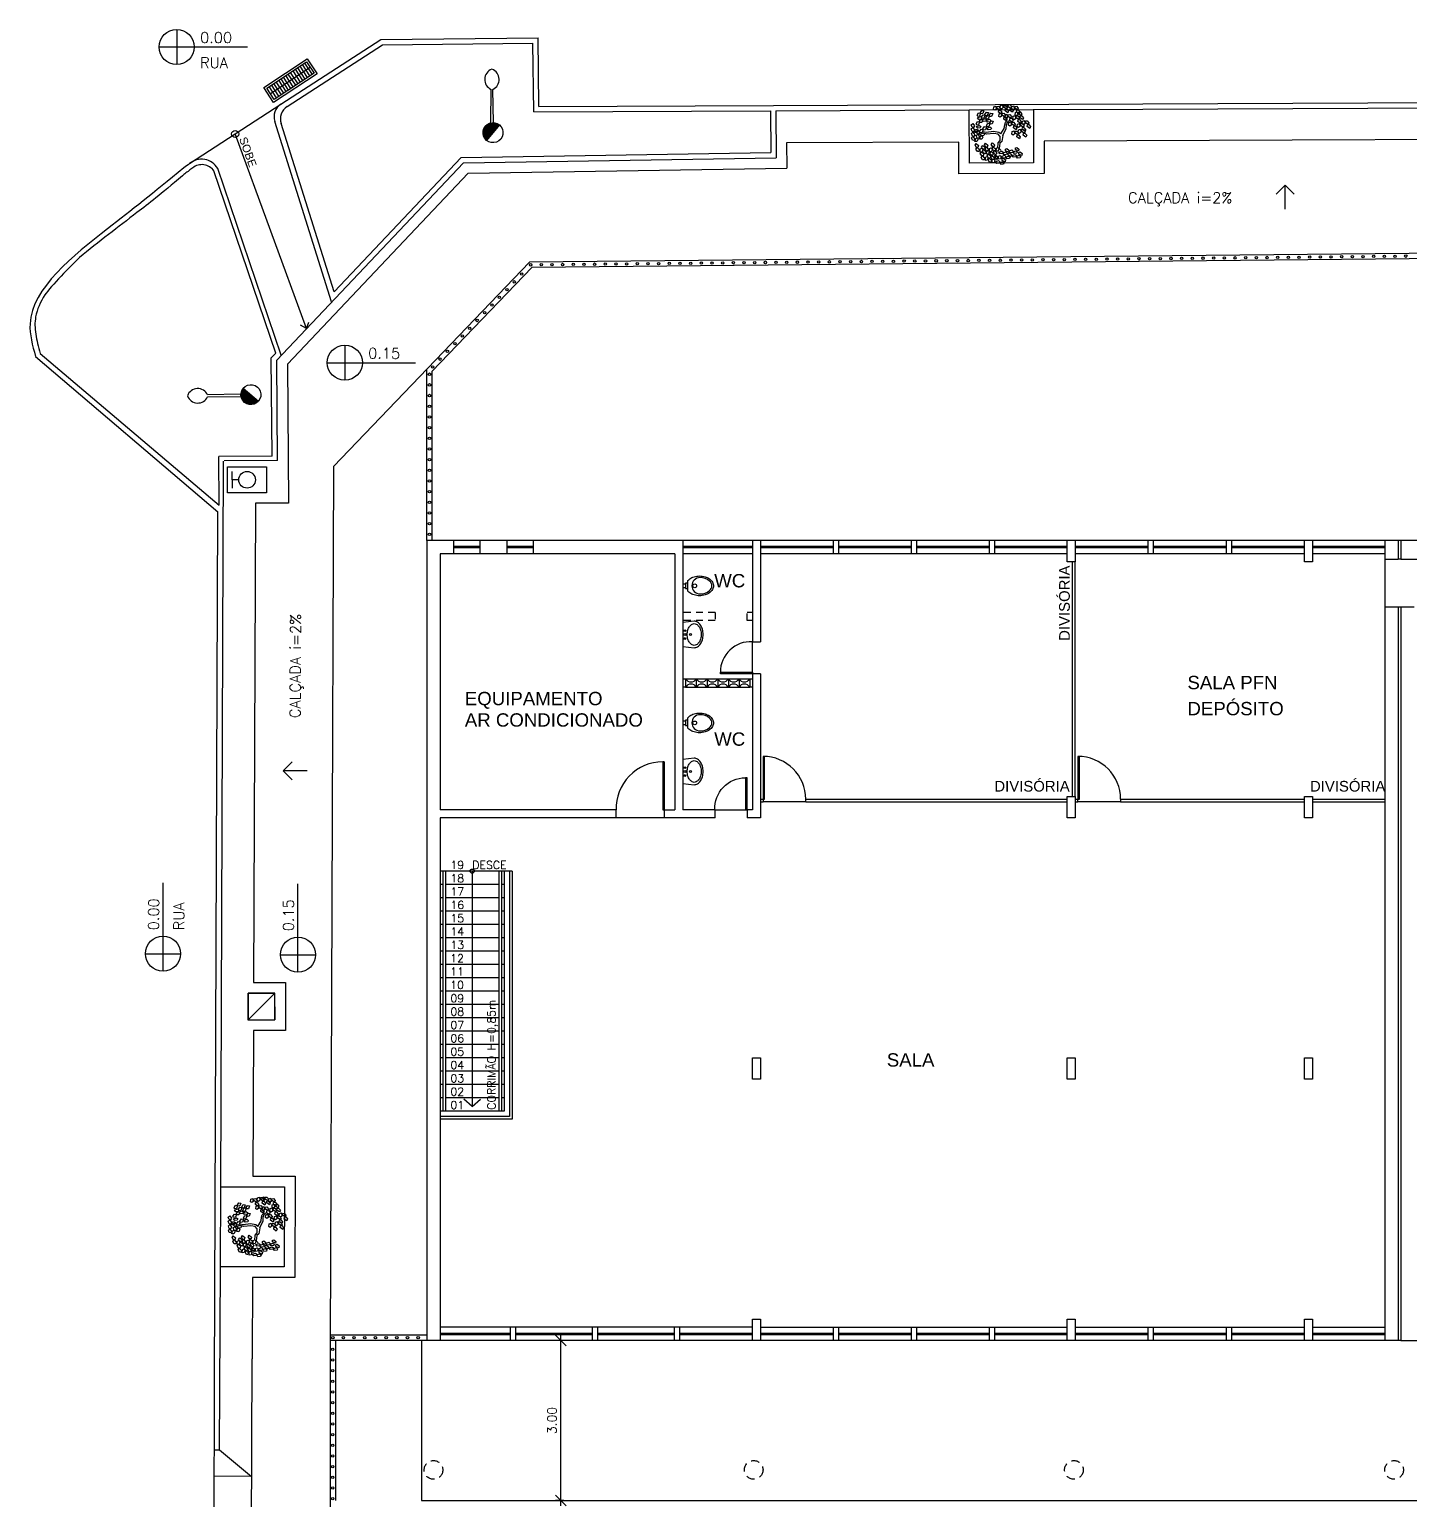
# Model space of a CAD drawing. Header units: millimetres. Extents: x -8 to 5830, y -596 to 3598.
# Drawn here: x 1638.49 to 1664.37, y 2511.87 to 2539.45 of the extents above; entities that cross this region are included whole.
import ezdxf

# ---------------------------------------------------------------- set-up
doc = ezdxf.new("R2010")
doc.units = ezdxf.units.MM
doc.linetypes.add('CONTINU', pattern=[0])
doc.linetypes.add('HIDDEN', pattern=[9.525, 6.35, -3.175])
doc.layers.get('0').update_dxf_attribs({"color": 9})
doc.styles.add('80X50', font='romans.shx')
doc.styles.add('ROMANS', font='romans')
doc.styles.get("Standard").update_dxf_attribs({"font": 'arial.ttf'})
doc.dimstyles.new('Fares Eng - 50', dxfattribs={"dimscale": 2, "dimtxt": 0.085, "dimasz": 0.1, "dimexe": 0.05, "dimexo": 0.05, "dimgap": 0.04, "dimtad": 1, "dimzin": 4, "dimdsep": 46, "dimtxsty": 'ROMANS', "dimblk1": 'OBLIQUE', "dimblk2": 'OBLIQUE', "dimsah": 1, "dimcen": 0.05, "dimdle": 0.05, "dimclrd": 8, "dimclre": 8, "dimclrt": 8, "dimaunit": 1, "dimadec": 0, "dimazin": 0, "dimtfac": 1, "dimtix": 1, "dimtmove": 2, "dimatfit": 0, "dimldrblk": 'OPEN90', "dimfxl": 1, "dimtolj": 1, "dimtzin": 0, "dimarcsym": 0})

# ---------------------------------------------------------------- blocks, each defined once
blk = doc.blocks.new('Vaso')
for points in [[(0.03, -0.05), (0.03, 0), (-0.03, 0), (-0.03, -0.05)], [(0.05, -0.09), (0.05, -0.05), (-0.05, -0.05), (-0.05, -0.09)]]:
    blk.add_lwpolyline(points)
for points in [[(0.183, -0.31, -0.071776), (0.168, -0.413, -0.083144), (0.129, -0.494, -0.106699), (0.065, -0.552, -0.132564), (-0.002, -0.57, -0.132564), (-0.069, -0.552, -0.106699), (-0.133, -0.494, -0.083144), (-0.172, -0.413, -0.071776), (-0.187, -0.31, -0.071776), (-0.172, -0.207, -0.083144), (-0.133, -0.126, -0.060171), (-0.1, -0.09), (0.096, -0.09, -0.060171), (0.129, -0.126, -0.083144), (0.168, -0.207, -0.071776)], [(-0.088, -0.497, 0.2474), (0, -0.541, 0.2474), (0.088, -0.497, 0.197858), (0.152, -0.318, 0.418329), (0, -0.168, 0.418329), (-0.152, -0.318, 0.197858)]]:
    blk.add_lwpolyline(points, format="xyb", close=True)
blk.add_circle((-0.002, -0.22), 0.0352)
blk = doc.blocks.new('Cuba-emp')
blk.add_lwpolyline([(0.21, 0.248), (0, 0.227), (0, -0.227), (0.21, -0.248, 0.137816), (0.271, -0.231, 0.107041), (0.329, -0.176, 0.080751), (0.364, -0.099, 0.068643), (0.378, -0.001, 0.068643), (0.364, 0.098, 0.080751), (0.329, 0.174, 0.107041), (0.271, 0.23, 0.115752), (0.21, 0.248)], format="xyb")
blk.add_lwpolyline([(0.21, 0.205, -0.131827), (0.25, 0.194, -0.106633), (0.297, 0.151, -0.083482), (0.328, 0.087, -0.072232), (0.341, 0, -0.072232), (0.328, -0.087, -0.083482), (0.297, -0.151, -0.106633), (0.25, -0.194, -0.131827), (0.21, -0.205, -0.131827), (0.17, -0.194, -0.106633), (0.123, -0.151, -0.083482), (0.092, -0.087, -0.072232), (0.079, 0, -0.072232), (0.092, 0.087, -0.083482), (0.123, 0.151, -0.106633), (0.17, 0.194, -0.131827)], format="xyb", close=True)
for centre, radius in [((0.037, -0.002), 0.0193), ((0.037, -0.002), 0.0193), ((0.036, 0.071), 0.0155), ((0.14, -0.001), 0.0198), ((0.036, -0.076), 0.0155)]:
    blk.add_circle(centre, radius)
blk = doc.blocks.new('P60')
at = {"color": 252}
blk.add_lwpolyline([(-0.6, 0.06), (0, 0.06), (0, 0.03), (-0.6, 0.03)], close=True, dxfattribs=at)
at = {"color": 8}
blk.add_arc((-0.029, 0.06), 0.571, 87.1025, 180, dxfattribs=at)
blk = doc.blocks.new('L', base_point=(1.368, 0.591))
at = {"color": 8, "lineweight": -2}
for p, q in [((1.275, 0.567), (1.306, 0.592)), ((1.281, 0.65), (1.312, 0.675)), ((1.294, 0.6), (1.281, 0.65)), ((1.322, 0.591), (1.294, 0.6)), ((1.306, 0.592), (1.336, 0.538)), ((1.312, 0.675), (1.342, 0.621)), ((1.342, 0.621), (1.322, 0.591)), ((1.288, 0.517), (1.275, 0.567)), ((1.317, 0.508), (1.288, 0.517)), ((1.336, 0.538), (1.317, 0.508)), ((1.337, 0.489), (1.356, 0.548)), ((1.376, 0.484), (1.337, 0.489)), ((1.356, 0.548), (1.391, 0.554)), ((1.404, 0.527), (1.376, 0.484)), ((1.391, 0.554), (1.404, 0.527))]:
    blk.add_line(p, q, dxfattribs=at)
blk = doc.blocks.new('Árvore-13')
at = {"color": 8}
for p, q in [((-0.795, 0.302), (-0.961, 0.415)), ((-0.795, 0.406), (-0.953, 0.499)), ((-0.357, 0.349), (-0.795, 0.406)), ((-0.366, 0.227), (-0.795, 0.302)), ((-0.129, 0.105), (-0.366, 0.227)), ((-0.068, 0.19), (-0.357, 0.349)), ((-0.068, -0.036), (-0.129, 0.105)), ((0.029, 0.068), (-0.068, 0.19)), ((0.029, 0.068), (0.318, 0.331)), ((0.116, -0.055), (0.283, 0.133)), ((0.283, 0.133), (0.423, 0.284)), ((0.318, 0.331), (0.405, 0.537)), ((0.405, 0.537), (0.484, 0.659)), ((0.423, 0.284), (0.502, 0.509)), ((0.484, 0.659), (0.572, 0.715)), ((0.502, 0.509), (0.633, 0.668)), ((0.572, 0.715), (0.607, 0.819)), ((0.633, 0.668), (0.782, 0.715)), ((-0.296, -0.392), (-0.418, -0.693)), ((-0.199, -0.449), (-0.313, -0.74)), ((-0.313, -0.74), (-0.243, -0.89)), ((-0.147, -0.299), (-0.296, -0.392)), ((-0.05, -0.383), (-0.199, -0.449)), ((-0.068, -0.036), (-0.147, -0.299)), ((0.116, -0.055), (-0.05, -0.383))]:
    blk.add_line(p, q, dxfattribs=at)
at = {"color": 8, "xscale": 3.048, "yscale": 3.048, "zscale": 3.048}
for p, rotation in [((-0.716, 1.448), 295.0165150851705), ((0.169, 1.448), 190.1248425347958), ((-1.303, 0.884), 347.8021081598379), ((-0.926, 0.959), 295.0165150851705), ((-0.488, 1.26), 295.0165150851705), ((-0.348, 0.687), 295.0165150851705), ((-0.252, 1.138), 295.0165150851705), ((0.353, 0.95), 190.1248425347958), ((0.581, 1.401), 190.1248425347958), ((0.677, 0.781), 190.1248425347958), ((0.852, 1.344), 190.1248425347958), ((1.124, 0.565), 190.1248425347958), ((1.211, 1.147), 190.1248425347958), ((1.317, 0.753), 190.1248425347958), ((-1.443, 0.368), 347.8021081598379), ((-1.128, 0.415), 347.8021081598379), ((-0.848, 0.462), 295.0165150851705), ((0.765, 0.274), 190.1248425347958), ((0.8, -0.299), 190.1248425347958), ((1.203, -0.317), 190.1248425347958), ((1.246, 0.039), 190.1248425347958), ((1.579, 0.114), 190.1248425347958), ((-0.103, -0.899), 66.16076666471405), ((0.502, -1.003), 66.16076666471405), ((-0.453, -1.397), 66.16076666471405), ((-0.015, -1.19), 66.16076666471405), ((0.616, -1.322), 66.16076666471405)]:
    blk.add_blockref('L', p, dxfattribs=dict(at, rotation=rotation))
for p in [(-1.391, -0.308), (-1.233, -0.881), (-1.049, -0.533), (-0.874, -1.134), (-0.848, -0.449), (-0.672, -1.021), (-0.453, -1.04), (-0.445, -0.543)]:
    blk.add_blockref('L', p, dxfattribs=at)
blk = doc.blocks.new('A$C0cdc8d62')
at = {"linetype": 'CONTINU', "lineweight": -2}
for p, q in [((0.642, 0.242), (0.642, 0.398)), ((0.521, 0.242), (0.642, 0.242)), ((0.642, 0.242), (0.642, 0.086))]:
    blk.add_line(p, q, dxfattribs=at)
blk.add_lwpolyline([(0, 0.002), (0.002, 0.486), (0.73, 0.483), (0.729, 0)], close=True, dxfattribs=at)
blk.add_circle((0.365, 0.243), 0.156, dxfattribs=at)
blk = doc.blocks.new('A$C27293851')
at = {"linetype": 'CONTINU', "lineweight": -2}
for p, q in [((0.041, 0.881), (0.295, 0.881)), ((0.168, 0.041), (0.168, 0.934)), ((0.041, 0.827), (0.295, 0.827)), ((0.041, 0.773), (0.295, 0.773)), ((0.041, 0.72), (0.295, 0.72)), ((0.041, 0.666), (0.295, 0.666)), ((0.041, 0.613), (0.295, 0.613)), ((0.041, 0.559), (0.295, 0.559)), ((0.041, 0.506), (0.295, 0.506)), ((0.041, 0.452), (0.295, 0.452)), ((0.041, 0.398), (0.295, 0.398)), ((0.041, 0.345), (0.295, 0.345)), ((0.041, 0.291), (0.295, 0.291)), ((0.041, 0.238), (0.295, 0.238)), ((0.041, 0.184), (0.295, 0.184)), ((0.041, 0.131), (0.295, 0.131)), ((0.041, 0.077), (0.295, 0.077))]:
    blk.add_line(p, q, dxfattribs=at)
for points in [[(0.336, 0.975), (0.336, 0), (0, 0), (0, 0.975)], [(0.295, 0.934), (0.295, 0.041), (0.041, 0.041), (0.041, 0.934)]]:
    blk.add_lwpolyline(points, close=True, dxfattribs=at)
blk = doc.blocks.new('poste concreto')
h = blk.add_hatch(color=256)
h.dxf.hatch_style = 1
h.paths.add_polyline_path([(364866.842, 7758015.357), (364866.767, 7758015.418), (364866.676, 7758015.455), (364866.578, 7758015.47), (364866.48, 7758015.455), (364866.39, 7758015.418), (364866.314, 7758015.357), (364866.254, 7758015.282), (364866.216, 7758015.191), (364866.201, 7758015.093), (364866.956, 7758015.093), (364866.94, 7758015.191), (364866.903, 7758015.282)])
for p, q in [((364866.815, 7758015.406), (364867.773, 7758016.191)), ((364866.886, 7758015.322), (364867.818, 7758016.138)), ((364866.216, 7758015.191), (364866.254, 7758015.282)), ((364866.254, 7758015.282), (364866.314, 7758015.357)), ((364866.314, 7758015.357), (364866.39, 7758015.418)), ((364866.39, 7758015.418), (364866.48, 7758015.455)), ((364866.48, 7758015.455), (364866.578, 7758015.47)), ((364866.578, 7758015.47), (364866.676, 7758015.455)), ((364866.676, 7758015.455), (364866.767, 7758015.418)), ((364866.767, 7758015.418), (364866.842, 7758015.357)), ((364866.842, 7758015.357), (364866.903, 7758015.282)), ((364866.903, 7758015.282), (364866.94, 7758015.191)), ((364866.201, 7758015.093), (364866.216, 7758015.191)), ((364866.216, 7758014.995), (364866.201, 7758015.093)), ((364866.956, 7758015.093), (364866.201, 7758015.093)), ((364866.254, 7758014.904), (364866.216, 7758014.995)), ((364866.314, 7758014.829), (364866.254, 7758014.904)), ((364866.39, 7758014.768), (364866.314, 7758014.829)), ((364866.48, 7758014.731), (364866.39, 7758014.768)), ((364866.578, 7758014.716), (364866.48, 7758014.731)), ((364866.676, 7758014.731), (364866.578, 7758014.716)), ((364866.767, 7758014.768), (364866.676, 7758014.731)), ((364866.842, 7758014.829), (364866.767, 7758014.768)), ((364866.903, 7758014.904), (364866.842, 7758014.829)), ((364866.94, 7758014.995), (364866.903, 7758014.904)), ((364866.94, 7758015.191), (364866.956, 7758015.093)), ((364866.956, 7758015.093), (364866.94, 7758014.995))]:
    blk.add_line(p, q)
for centre, start, end in [((364868.17, 7758016.298), 60.7351, 195.0987), ((364867.989, 7758016.511), 245.3971, 19.7607)]:
    blk.add_arc(centre, 0.411, start, end)
blk = doc.blocks.new('_OBLIQUE')
at = {"color": 0, "linetype": 'ByBlock'}
blk.add_line((-0.5, -0.5), (0.5, 0.5), dxfattribs=at)
blk = doc.blocks.new('*D57')
at = {"color": 8, "lineweight": -2, "transparency": 16777216}
for p, q in [((1648.5, 2514.872), (1648.344, 2514.872)), ((1648.444, 2511.772), (1648.444, 2514.972)), ((1648.5, 2511.872), (1648.344, 2511.872))]:
    blk.add_line(p, q, dxfattribs=at)
at = {"layer": 'DEFPOINTS', "color": 0, "transparency": 16777216}
for p in [(1648.444, 2514.872), (1648.6, 2514.872), (1648.6, 2511.872)]:
    blk.add_point(p, dxfattribs=at)
at = {"color": 8, "lineweight": -2, "transparency": 16777216, "xscale": 0.2, "yscale": 0.2, "zscale": 0.2}
for p, rotation in [((1648.444, 2514.872), 90), ((1648.444, 2511.872), 270)]:
    blk.add_blockref('_OBLIQUE', p, dxfattribs=dict(at, rotation=rotation))
at = {"color": 8, "transparency": 16777216, "insert": (1648.279, 2513.372), "char_height": 0.17, "attachment_point": 5, "rotation": 90, "style": 'ROMANS'}
blk.add_mtext('\\A1;3.00', dxfattribs=at)
blk = doc.blocks.new('_Open90')
at = {"color": 0, "linetype": 'ByBlock', "lineweight": -2}
for p, q in [((0, 0), (-1, 0)), ((-0.5, 0.5), (0, 0)), ((0, 0), (-0.5, -0.5))]:
    blk.add_line(p, q, dxfattribs=at)

msp = doc.modelspace()

# ---------------------------------------------------------------- linework, layer by layer
at = {"color": 8, "linetype": 'CONTINU', "lineweight": -2}
for p, q in [((1641.247, 2539.45), (1641.247, 2538.793)), ((1640.918, 2539.121), (1642.572, 2539.121)), ((1643.198, 2538.046), (1645.069, 2539.26)), ((1643.316, 2538.004), (1645.1, 2539.16)), ((1645.069, 2539.26), (1648.02, 2539.293)), ((1645.1, 2539.16), (1647.921, 2539.192)), ((1647.936, 2537.903), (1647.921, 2539.192)), ((1648.035, 2538.003), (1648.02, 2539.293)), ((1641.485, 2536.934), (1643.198, 2538.046)), ((1648.035, 2538.003), (1652.427, 2538.024)), ((1652.427, 2538.024), (1659.347, 2538.056)), ((1659.347, 2538.056), (1670.094, 2538.107)), ((1647.936, 2537.903), (1652.374, 2537.924)), ((1652.374, 2537.924), (1652.378, 2537.144)), ((1652.474, 2537.924), (1656.097, 2537.941)), ((1652.474, 2537.924), (1652.478, 2537.045)), ((1657.297, 2537.947), (1659.348, 2537.956)), ((1657.297, 2537.947), (1659.348, 2537.956)), ((1659.348, 2537.956), (1670.095, 2538.007)), ((1643.678, 2533.842), (1642.342, 2537.49)), ((1644.15, 2534.341), (1643.083, 2537.727)), ((1644.194, 2534.533), (1643.201, 2537.685)), ((1656.1, 2537.341), (1656.1, 2537.341)), ((1646.623, 2536.951), (1643.12, 2533.253)), ((1646.579, 2537.051), (1644.194, 2534.533)), ((1646.579, 2537.051), (1652.378, 2537.144)), ((1646.623, 2536.951), (1652.478, 2537.045)), ((1643.105, 2533.383), (1641.945, 2536.798)), ((1643.205, 2533.344), (1642.017, 2536.845)), ((1646.71, 2536.753), (1643.32, 2533.174)), ((1646.71, 2536.753), (1652.681, 2536.849)), ((1643.678, 2533.842), (1643.564, 2533.907)), ((1643.678, 2533.842), (1643.722, 2533.965)), ((1638.69, 2533.372), (1642.041, 2530.53)), ((1643.105, 2533.383), (1643.019, 2533.293)), ((1644.397, 2533.531), (1644.397, 2532.873)), ((1638.601, 2533.32), (1642.02, 2530.407)), ((1643.034, 2531.45), (1643.019, 2533.293)), ((1643.134, 2531.368), (1643.12, 2533.253)), ((1644.068, 2533.202), (1645.722, 2533.202)), ((1643.034, 2531.45), (1642.034, 2531.442)), ((1642.041, 2530.53), (1642.034, 2531.442)), ((1642.073, 2517.755), (1642.123, 2531.358)), ((1643.134, 2531.368), (1642.134, 2531.361)), ((1641.956, 2514.131), (1642.02, 2530.407)), ((1642.72, 2530.567), (1642.687, 2521.583)), ((1640.991, 2521.795), (1640.991, 2523.449)), ((1643.518, 2521.777), (1643.518, 2523.431)), ((1640.662, 2522.124), (1641.32, 2522.124)), ((1643.189, 2522.105), (1643.846, 2522.105)), ((1642.585, 2520.882), (1643.085, 2521.382)), ((1643.085, 2520.882), (1643.086, 2521.382)), ((1642.684, 2520.681), (1642.674, 2517.953)), ((1642.047, 2512.821), (1642.07, 2516.256)), ((1642.641, 2507.318), (1642.658, 2514.528)), ((1641.941, 2507.322), (1641.956, 2514.131)), ((1641.953, 2512.822), (1642.047, 2512.821)), ((1642.047, 2512.821), (1642.651, 2512.323)), ((1642.653, 2512.323), (1641.952, 2512.327))]:
    msp.add_line(p, q, dxfattribs=at)
at = {"color": 8}
for p, q in [((1662.017, 2536.528), (1661.849, 2536.363)), ((1662.017, 2536.078), (1662.017, 2536.528)), ((1662.017, 2536.528), (1662.185, 2536.363)), ((1643.244, 2525.553), (1643.41, 2525.72)), ((1643.694, 2525.551), (1643.244, 2525.553)), ((1643.244, 2525.553), (1643.408, 2525.384))]:
    msp.add_line(p, q, dxfattribs=at)
for p, q in [((1732.068, 2535.925), (1647.856, 2535.087)), ((1693.983, 2535.446), (1647.899, 2534.987)), ((1647.856, 2535.087), (1644.183, 2531.259)), ((1647.899, 2534.987), (1646.033, 2533.042)), ((1644.183, 2531.259), (1644.121, 2514.834)), ((1645.933, 2529.872), (1645.933, 2514.872)), ((1664.133, 2529.872), (1645.933, 2529.872)), ((1646.433, 2529.872), (1646.433, 2529.622)), ((1646.433, 2529.762), (1646.933, 2529.762)), ((1646.933, 2529.622), (1646.933, 2529.872)), ((1647.433, 2529.872), (1647.433, 2529.622)), ((1647.433, 2529.762), (1647.933, 2529.762)), ((1647.933, 2529.622), (1647.933, 2529.872)), ((1650.733, 2529.872), (1650.733, 2524.822)), ((1650.733, 2529.762), (1652.033, 2529.762)), ((1652.033, 2529.872), (1652.033, 2527.972)), ((1652.183, 2529.872), (1652.183, 2527.972)), ((1652.183, 2529.762), (1653.545, 2529.762)), ((1653.545, 2529.872), (1653.545, 2529.622)), ((1653.645, 2529.872), (1653.645, 2529.622)), ((1653.645, 2529.762), (1655.008, 2529.762)), ((1655.008, 2529.872), (1655.008, 2529.622)), ((1655.108, 2529.872), (1655.108, 2529.622)), ((1655.108, 2529.762), (1656.47, 2529.762)), ((1656.47, 2529.872), (1656.47, 2529.622)), ((1656.57, 2529.872), (1656.57, 2529.622)), ((1656.57, 2529.762), (1657.933, 2529.762)), ((1658.083, 2529.762), (1659.445, 2529.762)), ((1659.445, 2529.872), (1659.445, 2529.622)), ((1659.545, 2529.872), (1659.545, 2529.622)), ((1659.545, 2529.762), (1660.908, 2529.762)), ((1660.908, 2529.872), (1660.908, 2529.622)), ((1661.008, 2529.872), (1661.008, 2529.622)), ((1661.008, 2529.762), (1662.38, 2529.762)), ((1662.53, 2529.762), (1663.883, 2529.762)), ((1663.883, 2529.872), (1663.883, 2529.522)), ((1664.133, 2529.872), (1664.133, 2529.522)), ((1664.183, 2529.872), (1664.183, 2529.522)), ((1734.083, 2529.872), (1664.183, 2529.872)), ((1646.183, 2529.622), (1646.183, 2524.822)), ((1650.583, 2529.622), (1646.183, 2529.622)), ((1646.933, 2529.732), (1646.433, 2529.732)), ((1647.933, 2529.732), (1647.433, 2529.732)), ((1650.583, 2529.622), (1650.583, 2524.822)), ((1652.033, 2529.732), (1650.733, 2529.732)), ((1652.033, 2529.622), (1650.733, 2529.622)), ((1653.545, 2529.732), (1652.183, 2529.732)), ((1657.933, 2529.622), (1652.183, 2529.622)), ((1655.008, 2529.732), (1653.645, 2529.732)), ((1656.47, 2529.732), (1655.108, 2529.732)), ((1657.933, 2529.732), (1656.57, 2529.732)), ((1659.445, 2529.732), (1658.083, 2529.732)), ((1662.38, 2529.622), (1658.083, 2529.622)), ((1660.908, 2529.732), (1659.545, 2529.732)), ((1662.38, 2529.732), (1661.008, 2529.732)), ((1663.883, 2529.732), (1662.53, 2529.732)), ((1663.883, 2529.622), (1662.53, 2529.622)), ((1663.883, 2529.522), (1664.133, 2529.522)), ((1664.183, 2529.522), (1665.333, 2529.522)), ((1664.133, 2528.622), (1663.883, 2528.622)), ((1663.883, 2528.622), (1663.883, 2514.872)), ((1664.133, 2528.622), (1664.133, 2514.872)), ((1664.433, 2528.622), (1664.183, 2528.622)), ((1664.183, 2528.622), (1664.183, 2514.872)), ((1652.033, 2527.972), (1652.183, 2527.972)), ((1650.783, 2527.272), (1650.733, 2527.272)), ((1650.783, 2527.272), (1650.783, 2527.122)), ((1650.983, 2527.272), (1650.983, 2527.122)), ((1651.183, 2527.272), (1651.183, 2527.122)), ((1651.383, 2527.272), (1651.383, 2527.122)), ((1651.583, 2527.272), (1651.583, 2527.122)), ((1651.783, 2527.272), (1651.783, 2527.122)), ((1652.033, 2527.272), (1651.983, 2527.272)), ((1651.983, 2527.272), (1651.983, 2527.122)), ((1652.033, 2527.372), (1652.033, 2524.822)), ((1652.183, 2527.372), (1652.033, 2527.372)), ((1652.183, 2527.372), (1652.183, 2524.672)), ((1650.783, 2527.122), (1650.733, 2527.122)), ((1652.033, 2527.122), (1651.983, 2527.122)), ((1650.383, 2525.722), (1650.383, 2524.672)), ((1649.483, 2524.822), (1646.183, 2524.822)), ((1649.483, 2524.672), (1649.483, 2524.822)), ((1651.333, 2524.822), (1650.733, 2524.822)), ((1651.333, 2524.672), (1651.333, 2524.822)), ((1652.033, 2524.822), (1651.933, 2524.822)), ((1651.933, 2524.822), (1651.933, 2524.672)), ((1653.033, 2524.972), (1652.233, 2524.972)), ((1658.933, 2524.972), (1658.133, 2524.972)), ((1646.183, 2524.672), (1646.183, 2514.872)), ((1651.333, 2524.672), (1646.183, 2524.672)), ((1652.183, 2524.672), (1651.933, 2524.672)), ((1647.533, 2523.672), (1646.183, 2523.672)), ((1646.233, 2523.422), (1646.183, 2523.422)), ((1646.233, 2523.672), (1646.233, 2519.172)), ((1646.283, 2523.672), (1646.283, 2519.172)), ((1647.283, 2523.422), (1646.283, 2523.422)), ((1646.783, 2523.672), (1646.783, 2519.262)), ((1647.283, 2523.672), (1647.283, 2519.172)), ((1647.333, 2523.672), (1647.333, 2519.172)), ((1647.383, 2523.422), (1647.333, 2523.422)), ((1647.383, 2523.672), (1647.383, 2519.172)), ((1647.533, 2523.672), (1647.533, 2519.022)), ((1646.233, 2523.172), (1646.183, 2523.172)), ((1647.283, 2523.172), (1646.283, 2523.172)), ((1647.383, 2523.172), (1647.333, 2523.172)), ((1646.233, 2522.922), (1646.183, 2522.922)), ((1647.283, 2522.922), (1646.283, 2522.922)), ((1647.383, 2522.922), (1647.333, 2522.922)), ((1646.233, 2522.672), (1646.183, 2522.672)), ((1647.283, 2522.672), (1646.283, 2522.672)), ((1647.383, 2522.672), (1647.333, 2522.672)), ((1646.233, 2522.422), (1646.183, 2522.422)), ((1647.283, 2522.422), (1646.283, 2522.422)), ((1647.383, 2522.422), (1647.333, 2522.422)), ((1646.233, 2522.172), (1646.183, 2522.172)), ((1647.283, 2522.172), (1646.283, 2522.172)), ((1647.383, 2522.172), (1647.333, 2522.172)), ((1646.233, 2521.922), (1646.183, 2521.922)), ((1647.283, 2521.922), (1646.283, 2521.922)), ((1647.383, 2521.922), (1647.333, 2521.922)), ((1646.233, 2521.672), (1646.183, 2521.672)), ((1647.283, 2521.672), (1646.283, 2521.672)), ((1647.383, 2521.672), (1647.333, 2521.672)), ((1646.233, 2521.422), (1646.183, 2521.422)), ((1647.283, 2521.422), (1646.283, 2521.422)), ((1647.383, 2521.422), (1647.333, 2521.422)), ((1646.233, 2521.172), (1646.183, 2521.172)), ((1646.233, 2520.922), (1646.183, 2520.922)), ((1647.283, 2521.172), (1646.283, 2521.172)), ((1647.283, 2520.922), (1646.283, 2520.922)), ((1647.383, 2521.172), (1647.333, 2521.172)), ((1647.383, 2520.922), (1647.333, 2520.922)), ((1646.233, 2520.672), (1646.183, 2520.672)), ((1647.283, 2520.672), (1646.283, 2520.672)), ((1647.383, 2520.672), (1647.333, 2520.672)), ((1646.233, 2520.422), (1646.183, 2520.422)), ((1647.283, 2520.422), (1646.283, 2520.422)), ((1647.383, 2520.422), (1647.333, 2520.422)), ((1646.233, 2520.172), (1646.183, 2520.172)), ((1647.283, 2520.172), (1646.283, 2520.172)), ((1647.383, 2520.172), (1647.333, 2520.172)), ((1646.233, 2519.922), (1646.183, 2519.922)), ((1647.283, 2519.922), (1646.283, 2519.922)), ((1647.383, 2519.922), (1647.333, 2519.922)), ((1646.233, 2519.672), (1646.183, 2519.672)), ((1647.283, 2519.672), (1646.283, 2519.672)), ((1647.383, 2519.672), (1647.333, 2519.672)), ((1646.233, 2519.422), (1646.183, 2519.422)), ((1647.283, 2519.422), (1646.283, 2519.422)), ((1646.783, 2519.262), (1646.625, 2519.397)), ((1646.783, 2519.262), (1646.94, 2519.397)), ((1647.383, 2519.422), (1647.333, 2519.422)), ((1647.383, 2519.172), (1646.183, 2519.172)), ((1647.533, 2519.022), (1646.183, 2519.022)), ((1644.222, 2514.872), (1644.221, 2514.834)), ((1645.833, 2514.872), (1645.833, 2511.872)), ((1664.133, 2514.872), (1645.833, 2514.872)), ((1652.033, 2515.122), (1646.183, 2515.122)), ((1646.183, 2515.012), (1647.495, 2515.012)), ((1647.495, 2514.982), (1646.183, 2514.982)), ((1647.495, 2515.122), (1647.495, 2514.872)), ((1647.595, 2515.122), (1647.595, 2514.872)), ((1647.595, 2515.012), (1649.033, 2515.012)), ((1649.033, 2514.982), (1647.595, 2514.982)), ((1649.033, 2515.122), (1649.033, 2514.872)), ((1649.133, 2515.122), (1649.133, 2514.872)), ((1649.133, 2515.012), (1650.57, 2515.012)), ((1650.57, 2514.982), (1649.133, 2514.982)), ((1650.57, 2515.122), (1650.57, 2514.872)), ((1650.67, 2515.122), (1650.67, 2514.872)), ((1650.67, 2515.012), (1652.033, 2515.012)), ((1652.033, 2514.982), (1650.67, 2514.982)), ((1652.183, 2515.122), (1657.933, 2515.122)), ((1652.183, 2515.012), (1653.545, 2515.012)), ((1653.545, 2514.982), (1652.183, 2514.982)), ((1653.545, 2515.122), (1653.545, 2514.872)), ((1653.645, 2515.122), (1653.645, 2514.872)), ((1653.645, 2515.012), (1655.008, 2515.012)), ((1655.008, 2514.982), (1653.645, 2514.982)), ((1655.008, 2515.122), (1655.008, 2514.872)), ((1655.108, 2515.122), (1655.108, 2514.872)), ((1655.108, 2515.012), (1656.47, 2515.012)), ((1656.47, 2514.982), (1655.108, 2514.982)), ((1656.47, 2515.122), (1656.47, 2514.872)), ((1656.57, 2515.122), (1656.57, 2514.872)), ((1656.57, 2515.012), (1657.933, 2515.012)), ((1657.933, 2514.982), (1656.57, 2514.982)), ((1658.083, 2515.122), (1662.38, 2515.122)), ((1658.083, 2515.012), (1659.445, 2515.012)), ((1659.445, 2514.982), (1658.083, 2514.982)), ((1659.445, 2515.122), (1659.445, 2514.872)), ((1659.545, 2515.122), (1659.545, 2514.872)), ((1659.545, 2515.012), (1660.908, 2515.012)), ((1660.908, 2514.982), (1659.545, 2514.982)), ((1660.908, 2515.122), (1660.908, 2514.872)), ((1661.008, 2515.122), (1661.008, 2514.872)), ((1661.008, 2515.012), (1662.38, 2515.012)), ((1662.38, 2514.982), (1661.008, 2514.982)), ((1662.53, 2515.122), (1663.883, 2515.122)), ((1662.53, 2515.012), (1663.883, 2515.012)), ((1663.883, 2514.982), (1662.53, 2514.982)), ((1664.183, 2514.872), (1713.033, 2514.872)), ((1644.121, 2514.834), (1644.12, 2511.872)), ((1644.221, 2514.834), (1644.22, 2511.872)), ((1645.833, 2511.872), (1699.483, 2511.872))]:
    msp.add_line(p, q)
at = {"linetype": 'CONTINU', "lineweight": -2}
for p, q in [((1645.933, 2529.872), (1645.933, 2533.083)), ((1646.033, 2529.872), (1646.033, 2533.042)), ((1644.12, 2511.872), (1644.119, 2508.672))]:
    msp.add_line(p, q, dxfattribs=at)
at = {"linetype": 'CONTINU'}
for p, q in [((1664.183, 2529.872), (1664.133, 2529.872)), ((1658.033, 2525.072), (1658.033, 2529.472)), ((1658.083, 2525.072), (1658.083, 2529.472)), ((1663.883, 2529.522), (1663.883, 2528.622)), ((1664.183, 2529.522), (1664.133, 2529.522)), ((1664.183, 2528.622), (1664.133, 2528.622)), ((1652.033, 2527.372), (1652.033, 2527.972)), ((1651.983, 2527.272), (1650.783, 2527.272)), ((1650.783, 2527.122), (1651.983, 2527.122)), ((1651.333, 2524.822), (1651.933, 2524.822)), ((1652.183, 2525.022), (1652.233, 2525.022)), ((1652.183, 2524.972), (1652.233, 2524.972)), ((1652.233, 2525.022), (1652.233, 2524.972)), ((1653.033, 2524.972), (1653.033, 2525.022)), ((1653.033, 2525.022), (1657.933, 2525.022)), ((1653.033, 2524.972), (1657.933, 2524.972)), ((1658.083, 2525.022), (1658.133, 2525.022)), ((1658.083, 2524.972), (1658.133, 2524.972)), ((1658.133, 2524.972), (1658.133, 2525.022)), ((1658.933, 2525.022), (1658.933, 2524.972)), ((1658.933, 2525.022), (1662.38, 2525.022)), ((1658.933, 2524.972), (1662.38, 2524.972)), ((1662.53, 2525.022), (1663.883, 2525.022)), ((1662.53, 2524.972), (1663.883, 2524.972)), ((1647.483, 2523.672), (1647.483, 2519.072)), ((1647.483, 2519.072), (1646.183, 2519.072)), ((1645.933, 2514.972), (1644.122, 2514.971)), ((1645.833, 2514.872), (1644.122, 2514.872)), ((1664.183, 2514.872), (1664.133, 2514.872))]:
    msp.add_line(p, q, dxfattribs=at)
at = {"linetype": 'HIDDEN', "ltscale": 0.02}
for p, q in [((1651.333, 2528.522), (1650.733, 2528.522)), ((1651.333, 2528.372), (1650.733, 2528.372)), ((1651.333, 2528.522), (1651.333, 2528.372)), ((1652.033, 2528.522), (1651.933, 2528.522)), ((1651.933, 2528.372), (1651.933, 2528.522)), ((1652.033, 2528.372), (1651.933, 2528.372))]:
    msp.add_line(p, q, dxfattribs=at)
at = {"color": 8, "linetype": 'CONTINU', "lineweight": -2}
for points in [[(1657.298, 2537.947), (1657.301, 2536.947), (1656.101, 2536.941), (1656.098, 2537.941), (1657.298, 2537.947)], [(1693.458, 2537.511), (1693.457, 2536.91), (1691.857, 2536.909), (1691.858, 2537.508), (1686.26, 2537.482), (1686.262, 2536.882), (1684.662, 2536.875), (1684.66, 2537.475), (1678.093, 2537.444), (1678.095, 2536.844), (1676.195, 2536.835), (1676.193, 2537.435), (1671.8, 2537.414), (1671.801, 2536.414), (1669.901, 2536.405), (1669.899, 2537.406), (1657.5, 2537.357), (1657.502, 2536.748), (1655.902, 2536.74), (1655.9, 2537.335), (1652.674, 2537.325), (1652.681, 2536.849)], [(1643.32, 2533.174), (1643.34, 2530.567), (1642.72, 2530.567)], [(1642.687, 2521.583), (1643.282, 2521.585), (1643.286, 2520.683), (1642.684, 2520.681)], [(1642.674, 2517.953), (1643.467, 2517.951), (1643.463, 2516.052), (1642.668, 2516.055), (1642.658, 2514.528)], [(1643.267, 2517.751), (1643.263, 2516.253), (1642.07, 2516.256), (1642.073, 2517.755), (1643.267, 2517.751)]]:
    msp.add_lwpolyline(points, dxfattribs=at)
for points in [[(1642.929, 2531.25), (1642.931, 2530.769), (1642.201, 2530.766), (1642.198, 2531.247)], [(1643.085, 2520.882), (1642.587, 2520.88), (1642.585, 2521.382), (1643.082, 2521.385)], [(1642.585, 2521.382), (1642.585, 2520.882), (1643.085, 2520.882), (1643.085, 2521.382)]]:
    msp.add_lwpolyline(points, close=True, dxfattribs=at)
for points in [[(1658.083, 2529.872), (1658.083, 2529.472), (1657.933, 2529.472), (1657.933, 2529.872)], [(1662.53, 2529.872), (1662.53, 2529.472), (1662.38, 2529.472), (1662.38, 2529.872)], [(1650.383, 2525.722), (1650.353, 2525.722), (1650.353, 2524.822), (1650.583, 2524.822)], [(1652.033, 2514.872), (1652.033, 2515.272), (1652.183, 2515.272), (1652.183, 2514.872)], [(1657.933, 2514.872), (1657.933, 2515.272), (1658.083, 2515.272), (1658.083, 2514.872)], [(1662.38, 2514.872), (1662.38, 2515.272), (1662.53, 2515.272), (1662.53, 2514.872)]]:
    msp.add_lwpolyline(points)
for points in [[(1652.233, 2525.022), (1652.263, 2525.022), (1652.263, 2525.822), (1652.233, 2525.822)], [(1658.133, 2525.022), (1658.163, 2525.022), (1658.163, 2525.822), (1658.133, 2525.822)], [(1657.933, 2525.072), (1658.083, 2525.072), (1658.083, 2524.672), (1657.933, 2524.672)], [(1662.38, 2525.072), (1662.53, 2525.072), (1662.53, 2524.672), (1662.38, 2524.672)], [(1652.033, 2520.172), (1652.183, 2520.172), (1652.183, 2519.772), (1652.033, 2519.772)], [(1657.933, 2520.172), (1658.083, 2520.172), (1658.083, 2519.772), (1657.933, 2519.772)], [(1662.38, 2520.172), (1662.53, 2520.172), (1662.53, 2519.772), (1662.38, 2519.772)]]:
    msp.add_lwpolyline(points, close=True)
for centre, radius in [((1641.247, 2539.121), 0.329), ((1642.342, 2537.49), 0.0658), ((1644.397, 2533.202), 0.329), ((1640.991, 2522.124), 0.329), ((1643.518, 2522.105), 0.329)]:
    msp.add_circle(centre, radius, dxfattribs=at)
for centre, radius in [((1647.877, 2535.037), 0.0225), ((1648.077, 2535.039), 0.0225), ((1648.277, 2535.041), 0.0225), ((1648.477, 2535.043), 0.0225), ((1648.677, 2535.045), 0.0225), ((1648.877, 2535.047), 0.0225), ((1649.077, 2535.049), 0.0225), ((1649.277, 2535.051), 0.0225), ((1649.477, 2535.053), 0.0225), ((1649.677, 2535.055), 0.0225), ((1649.877, 2535.057), 0.0225), ((1650.077, 2535.059), 0.0225), ((1650.277, 2535.061), 0.0225), ((1650.477, 2535.063), 0.0225), ((1650.677, 2535.065), 0.0225), ((1650.877, 2535.067), 0.0225), ((1651.077, 2535.069), 0.0225), ((1651.277, 2535.071), 0.0225), ((1651.477, 2535.073), 0.0225), ((1651.677, 2535.075), 0.0225), ((1651.877, 2535.077), 0.0225), ((1652.077, 2535.079), 0.0225), ((1652.277, 2535.081), 0.0225), ((1652.477, 2535.083), 0.0225), ((1652.677, 2535.085), 0.0225), ((1652.877, 2535.087), 0.0225), ((1653.077, 2535.089), 0.0225), ((1653.277, 2535.091), 0.0225), ((1653.477, 2535.093), 0.0225), ((1653.677, 2535.095), 0.0225), ((1653.877, 2535.097), 0.0225), ((1654.077, 2535.099), 0.0225), ((1654.277, 2535.101), 0.0225), ((1654.477, 2535.103), 0.0225), ((1654.677, 2535.105), 0.0225), ((1654.877, 2535.107), 0.0225), ((1655.077, 2535.109), 0.0225), ((1655.277, 2535.111), 0.0225), ((1655.477, 2535.112), 0.0225), ((1655.677, 2535.114), 0.0225), ((1655.877, 2535.116), 0.0225), ((1656.077, 2535.118), 0.0225), ((1656.277, 2535.12), 0.0225), ((1656.477, 2535.122), 0.0225), ((1656.677, 2535.124), 0.0225), ((1656.877, 2535.126), 0.0225), ((1657.077, 2535.128), 0.0225), ((1657.277, 2535.13), 0.0225), ((1657.477, 2535.132), 0.0225), ((1657.677, 2535.134), 0.0225), ((1657.877, 2535.136), 0.0225), ((1658.077, 2535.138), 0.0225), ((1658.277, 2535.14), 0.0225), ((1658.477, 2535.142), 0.0225), ((1658.677, 2535.144), 0.0225), ((1658.877, 2535.146), 0.0225), ((1659.077, 2535.148), 0.0225), ((1659.277, 2535.15), 0.0225), ((1659.477, 2535.152), 0.0225), ((1659.677, 2535.154), 0.0225), ((1659.877, 2535.156), 0.0225), ((1660.077, 2535.158), 0.0225), ((1660.277, 2535.16), 0.0225), ((1660.477, 2535.162), 0.0225), ((1660.677, 2535.164), 0.0225), ((1660.877, 2535.166), 0.0225), ((1661.077, 2535.168), 0.0225), ((1661.277, 2535.17), 0.0225), ((1661.477, 2535.172), 0.0225), ((1661.677, 2535.174), 0.0225), ((1661.877, 2535.176), 0.0225), ((1662.077, 2535.178), 0.0225), ((1662.277, 2535.18), 0.0225), ((1662.477, 2535.182), 0.0225), ((1662.677, 2535.184), 0.0225), ((1662.877, 2535.186), 0.0225), ((1663.077, 2535.188), 0.0225), ((1663.277, 2535.19), 0.0225), ((1663.477, 2535.192), 0.0225), ((1663.677, 2535.194), 0.0225), ((1663.877, 2535.196), 0.0225), ((1664.077, 2535.198), 0.0225), ((1664.277, 2535.2), 0.0225), ((1647.572, 2534.718), 0.0225), ((1647.711, 2534.863), 0.0225), ((1647.293, 2534.428), 0.0225), ((1647.433, 2534.573), 0.0225), ((1647.015, 2534.139), 0.0225), ((1647.154, 2534.283), 0.0225), ((1646.876, 2533.994), 0.0225), ((1646.598, 2533.704), 0.0225), ((1646.737, 2533.849), 0.0225), ((1646.32, 2533.414), 0.0225), ((1646.459, 2533.559), 0.0225), ((1646.041, 2533.124), 0.0225), ((1646.18, 2533.269), 0.0225), ((1645.983, 2532.987), 0.0225), ((1645.983, 2532.787), 0.0225), ((1645.983, 2532.587), 0.0225), ((1645.983, 2532.387), 0.0225), ((1645.983, 2532.187), 0.0225), ((1645.983, 2531.987), 0.0225), ((1645.983, 2531.787), 0.0225), ((1645.983, 2531.587), 0.0225), ((1645.983, 2531.387), 0.0225), ((1645.983, 2531.187), 0.0225), ((1645.983, 2530.987), 0.0225), ((1645.983, 2530.787), 0.0225), ((1645.983, 2530.587), 0.0225), ((1645.983, 2530.387), 0.0225), ((1645.983, 2530.187), 0.0225), ((1645.983, 2529.987), 0.0225), ((1646.783, 2523.672), 0.0387), ((1644.172, 2514.926), 0.0225), ((1644.371, 2514.926), 0.0225), ((1644.571, 2514.926), 0.0225), ((1644.771, 2514.926), 0.0225), ((1644.971, 2514.926), 0.0225), ((1645.171, 2514.926), 0.0225), ((1645.371, 2514.926), 0.0225), ((1645.571, 2514.926), 0.0225), ((1645.771, 2514.926), 0.0225), ((1644.171, 2514.708), 0.0225), ((1644.171, 2514.508), 0.0225), ((1644.171, 2514.308), 0.0225), ((1644.171, 2514.108), 0.0225), ((1644.171, 2513.908), 0.0225), ((1644.171, 2513.508), 0.0225), ((1644.171, 2513.708), 0.0225), ((1644.171, 2513.308), 0.0225), ((1644.171, 2513.108), 0.0225), ((1644.171, 2512.908), 0.0225), ((1644.171, 2512.708), 0.0225), ((1644.171, 2512.508), 0.0225), ((1644.171, 2512.308), 0.0225), ((1644.171, 2512.108), 0.0225), ((1644.17, 2511.908), 0.0225)]:
    msp.add_circle(centre, radius)
at = {"linetype": 'HIDDEN', "lineweight": -2, "ltscale": 0.025}
for centre in [(1646.058, 2512.447), (1652.058, 2512.447), (1658.058, 2512.447), (1664.058, 2512.447)]:
    msp.add_circle(centre, 0.175, dxfattribs=at)
at = {"color": 8, "linetype": 'CONTINU', "lineweight": -2}
for centre, radius, start, end in [((1643.35, 2537.811), 0.28, 122.9672, 197.4851), ((1643.469, 2537.769), 0.28, 122.9672, 197.4851), ((1641.712, 2536.66), 0.356, 31.2004, 129.6436), ((1641.719, 2536.639), 0.276, 34.9496, 128.8726)]:
    msp.add_arc(centre, radius, start, end, dxfattribs=at)
at = {"linetype": 'CONTINU'}
for centre, start, end in [((1650.883, 2527.335), 212.3784, 327.6216), ((1651.083, 2527.335), 212.3784, 327.6216), ((1651.283, 2527.335), 212.3784, 327.6216), ((1651.483, 2527.335), 212.3784, 327.6216), ((1651.683, 2527.335), 212.3784, 327.6216), ((1651.883, 2527.335), 212.3784, 327.6216), ((1650.883, 2527.059), 32.3784, 147.6216), ((1651.083, 2527.059), 32.3784, 147.6216), ((1651.283, 2527.059), 32.3784, 147.6216), ((1651.483, 2527.059), 32.3784, 147.6216), ((1651.683, 2527.059), 32.3784, 147.6216), ((1651.883, 2527.059), 32.3784, 147.6216)]:
    msp.add_arc(centre, 0.118, start, end, dxfattribs=at)
for centre, radius, start, end in [((1650.357, 2524.847), 0.875, 90.2923, 181.8592), ((1652.233, 2525.022), 0.8, 0, 90), ((1658.133, 2525.022), 0.8, 0, 90)]:
    msp.add_arc(centre, radius, start, end)
at = {"color": 8, "linetype": 'CONTINU', "lineweight": -2}
for points, knots in [([(1641.485, 2536.934), (1641.449, 2536.907), (1641.414, 2536.88), (1641.379, 2536.854), (1640.797, 2536.371), (1639.864, 2535.645), (1638.298, 2534.42), (1638.544, 2533.526), (1638.601, 2533.32)], [7.165202, 7.165202, 7.165202, 7.165202, 7.234074, 7.234074, 7.234074, 8.692276, 10.742371, 11.359258, 11.359258, 11.359258, 11.359258]), ([(1641.546, 2536.854), (1641.461, 2536.791), (1641.44, 2536.775), (1641.42, 2536.759), (1641.407, 2536.749), (1641.395, 2536.739), (1641.382, 2536.73), (1641.375, 2536.724), (1641.367, 2536.718), (1640.943, 2536.358), (1640.727, 2536.19), (1640.329, 2535.883), (1640.151, 2535.746), (1639.782, 2535.465), (1639.596, 2535.322), (1639.254, 2535.017), (1638.888, 2534.639), (1638.69, 2534.339), (1638.629, 2534.203), (1638.585, 2533.959), (1638.587, 2533.854), (1638.622, 2533.625), (1638.654, 2533.503), (1638.689, 2533.376), (1638.69, 2533.374), (1638.69, 2533.372)], [7.181239, 7.181239, 7.181239, 7.181239, 7.260655, 7.260655, 7.260655, 7.308803, 7.308803, 7.308803, 7.338058, 7.338058, 8.153921, 8.153921, 8.780618, 8.780618, 9.407316, 9.407316, 10.057399, 10.057399, 10.577972, 10.577972, 10.952872, 10.952872, 11.327773, 11.327773, 11.333574, 11.333574, 11.333574, 11.333574])]:
    msp.add_open_spline(points, degree=3, knots=knots, dxfattribs=at)

# ---------------------------------------------------------------- block references
for name, p, rotation in [('A$C27293851', (1643.876, 2538.616), 123.3032947109581), ('A$C0cdc8d62', (1642.928, 2531.252), 180.2529043354351)]:
    msp.add_blockref(name, p, dxfattribs=dict(at, rotation=rotation))
at = {"color": 8, "xscale": 0.4999999999999998, "yscale": 0.4999999999999998, "zscale": 0.4999999999999998}
for p, rotation in [((2857456.061, -2628875.993), 50.03444726387976), ((2633056.144, 2858341.49), 140.0344472638797)]:
    msp.add_blockref('poste concreto', p, dxfattribs=dict(at, rotation=rotation))
at = {"color": 8, "linetype": 'HIDDEN', "xscale": 0.3107660917594163, "yscale": 0.3107660917594163, "zscale": 0.3107660917594163, "rotation": 16.63621055087309}
for p in [(1656.688, 2537.467), (1642.765, 2516.99)]:
    msp.add_blockref('Árvore-13', p, dxfattribs=at)
at = {"rotation": 90}
for p in [(1650.733, 2529.021), (1650.733, 2526.452)]:
    msp.add_blockref('Vaso', p, dxfattribs=at)
for name, p in [('Cuba-emp', (1650.733, 2528.108)), ('P60', (1652.033, 2527.342)), ('Cuba-emp', (1650.733, 2525.54))]:
    msp.add_blockref(name, p)
at = {"xscale": -1, "rotation": 90}
msp.add_blockref('P60', (1651.963, 2524.822), dxfattribs=at)

# ---------------------------------------------------------------- texts
at = {"color": 8, "style": '80X50'}
for s, rotation, p in [('0.00', 359.7175, (1641.684, 2539.199)), ('RUA', 359.7175, (1641.684, 2538.727)), ('0.15', 359.7175, (1644.834, 2533.28)), ('CALÇADA i=2%%%', 89.7067, (1643.564, 2526.539)), ('0.00', 89.7175, (1640.913, 2522.561)), ('RUA', 89.7175, (1641.386, 2522.561)), ('0.15', 89.7175, (1643.44, 2522.543))]:
    msp.add_text(s, height=0.2, rotation=rotation, dxfattribs=at).set_placement(p)
at = {"color": 8, "linetype": 'CONTINU', "lineweight": -2}
msp.add_text('SOBE', height=0.15, rotation=289.6122, dxfattribs=at).set_placement((1642.413, 2537.402))
at = {"color": 8, "style": '80X50'}
msp.add_text('CALÇADA i=2%%%', height=0.2, dxfattribs=at).set_placement((1659.072, 2536.194))
for s, height, p in [('WC', 0.25, (1651.318, 2528.991)), ('SALA PFN', 0.25, (1660.185, 2527.082)), ('EQUIPAMENTO', 0.25, (1646.645, 2526.782)), ('DEPÓSITO', 0.25, (1660.185, 2526.593)), ('AR CONDICIONADO', 0.25, (1646.645, 2526.38)), ('WC', 0.25, (1651.318, 2526.022)), ('DIVISÓRIA', 0.2, (1656.567, 2525.163)), ('DIVISÓRIA', 0.2, (1662.481, 2525.163)), ('SALA', 0.25, (1654.552, 2520.007))]:
    msp.add_text(s, height=height).set_placement(p)
msp.add_text('DIVISÓRIA', height=0.2, rotation=90).set_placement((1657.981, 2527.988))
at = {"style": '80X50'}
for s, p in [('19', (1646.375, 2523.712)), ('DESCE', (1646.785, 2523.712)), ('18', (1646.375, 2523.462)), ('17', (1646.375, 2523.212)), ('16', (1646.375, 2522.962)), ('15', (1646.375, 2522.712)), ('14', (1646.375, 2522.462)), ('13', (1646.375, 2522.212)), ('12', (1646.37, 2521.962)), ('11', (1646.37, 2521.712)), ('10', (1646.37, 2521.462)), ('09', (1646.375, 2521.212)), ('08', (1646.375, 2520.962)), ('07', (1646.375, 2520.712)), ('06', (1646.375, 2520.462)), ('05', (1646.375, 2520.212)), ('04', (1646.375, 2519.962)), ('03', (1646.375, 2519.712)), ('02', (1646.375, 2519.462)), ('01', (1646.375, 2519.212))]:
    msp.add_text(s, height=0.15, dxfattribs=at).set_placement(p)
msp.add_text('CORRIMÃO H=0,85m', height=0.15, rotation=90, dxfattribs=at).set_placement((1647.22, 2519.198))

# ---------------------------------------------------------------- dimensions: what is measured, and where the dimension line sits
dim = msp.add_linear_dim(base=(1648.444, 2514.872), p1=(1648.6, 2511.872), p2=(1648.6, 2514.872), angle=90, dimstyle='Fares Eng - 50')
dim.commit()
dim.dimension.update_dxf_attribs({"geometry": '*D57', "text_midpoint": (1648.279, 2513.372)})

doc.saveas('drawing.dxf')
